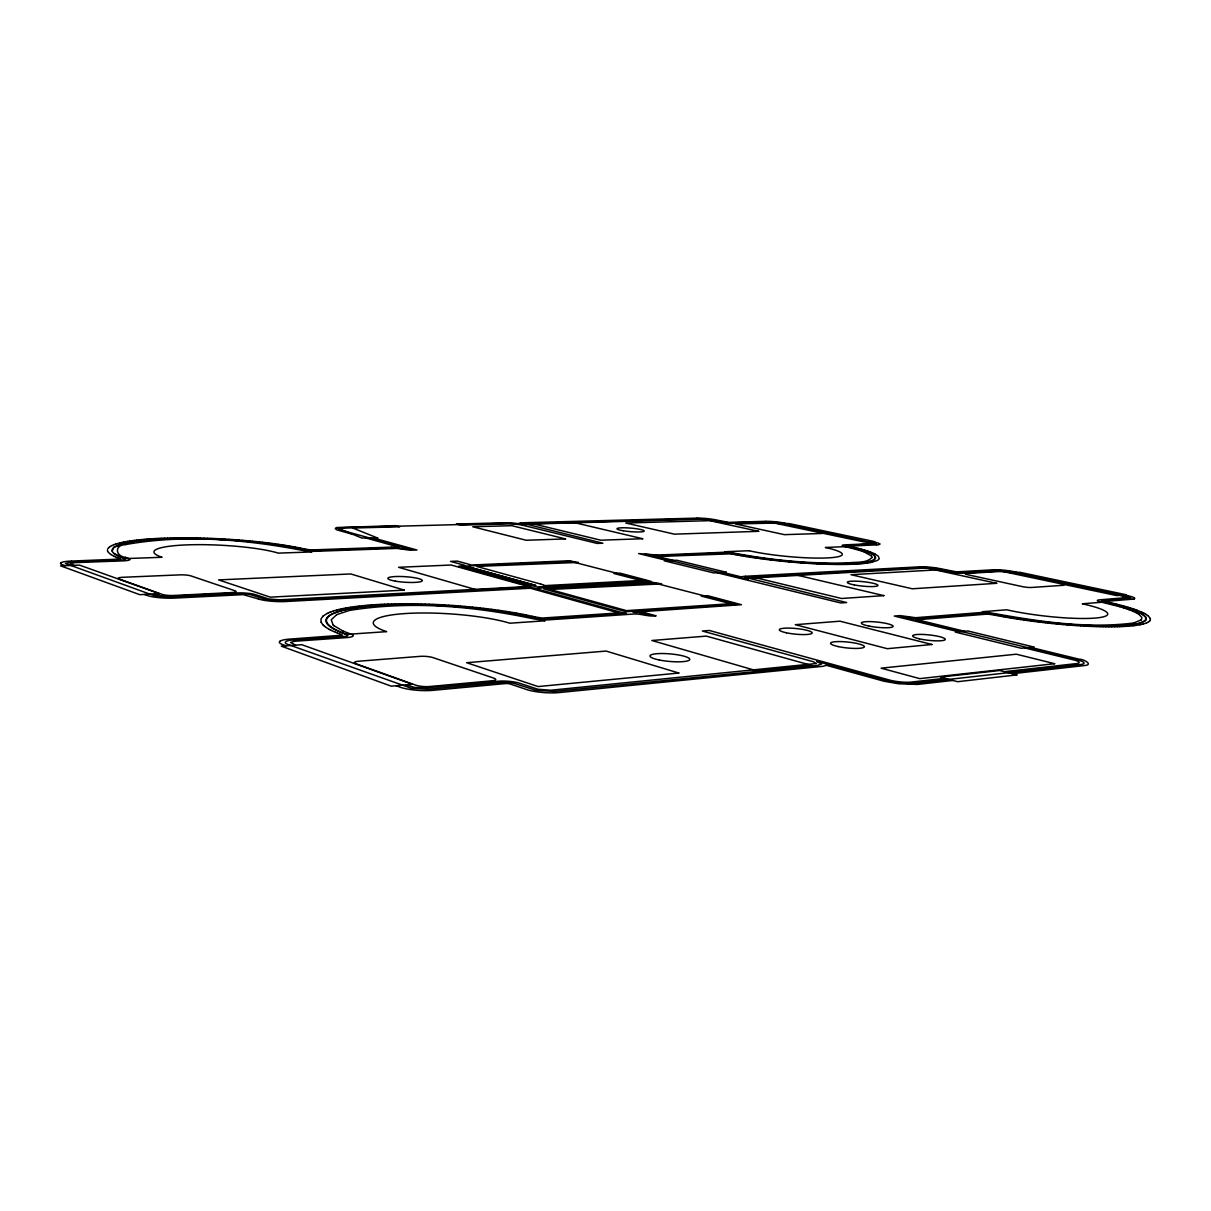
<?xml version="1.0" encoding="UTF-8"?>
<svg xmlns="http://www.w3.org/2000/svg" width="1211" height="1211" viewBox="0 0 1211 1211"><rect width="100%" height="100%" fill="white"/><g stroke="black" fill="none" stroke-linecap="round" stroke-linejoin="round"><path stroke-width="1.5" d="M1150.344 619.971L1150.329 618.488M879.231 558.649L878.308 556.197L874.917 553.972M872.011 557.529C866.183 563.705 855.42 561.677 847.609 562.979M1150.329 620.002L1149.784 620.91M107.582 549.204L108.702 547.614M1134.646 598.416L1134.586 598.522A10.596 1.423 6.7 0 1 1134.298 598.718L1134.51 598.612M1126.714 597.523L1119.706 595.343M60.58 563.176L60.989 562.737A12.943 2.013 2.3 0 0 60.55 563.312L60.565 563.478M1145.561 620.35L1145.591 616.989L1141.428 613.689L1118.54 605.485L1104.175 602.064L1082.286 603.789A62.518 9.052 6.5 0 1 1094.911 618.094A62.518 9.052 6.5 0 1 1006.735 609.784L982.393 611.722A100.801 14.593 6.5 0 0 1125.579 625.345L1138.93 623.423L1145.545 620.365M1141.352 619.79L1141.912 617.534L1139.188 614.492M879.61 544.254L879.686 544.178A9.264 1.15 5.7 0 1 879.368 544.36L879.019 544.541A9.264 1.166 5.7 0 1 878.444 544.662M322.898 616.232L320.945 619.109L321.142 622.227M1149.754 620.955L1148.089 622.227M1141.337 619.79L1133.723 622.999M878.732 559.421L877.899 560.118M113.804 547.402L112.123 551.096M108.733 547.584L110.05 546.585M322.959 616.187L326.985 613.538M113.834 547.387C139.023 536.458 167.981 539.531 194.85 538.577C231.452 539.425 268.252 541.892 304.067 549.839A7.099 1.044 3.5 0 0 313.346 550.611L394.907 547.75L410.907 549.385L341.729 530.297A15.728 2.165 3.7 0 1 346.255 527.572L505.381 523.334A14.608 1.922 4.4 0 1 525.725 525.196L523.046 524L699.746 518.611L729.567 522.864L771.664 521.896L781.67 523.107L876.249 543.663L847.231 545.434C841.07 546.312 865.744 549.991 867.288 551.959C879.761 554.971 875.523 562.57 864.397 562.419C820.619 566.279 776.402 561.177 733.276 553.609A6.267 0.863 5.2 0 0 725.011 552.912L659.798 555.698L644.54 554.184L748.322 579.494L744.856 577.738L923.145 567.414L934.604 568.231L951.15 571.698A6.282 0.848 6.1 0 0 959.975 572.5L997.001 570.366L1008.052 571.183L1125.776 595.979L1130.711 597.871L1102.676 600.58A6.751 0.939 6.7 0 0 1104.175 602.064A100.801 14.593 6.5 0 1 1125.579 625.345C1081.272 627.601 1036.828 622.287 993.323 614.098A7.19 1.09 6.4 0 0 984.013 613.326L918.634 618.549L900.954 616.732L1076.216 659.495A19.527 3.285 6.9 0 1 1080.242 664.597L915.44 683.155A21.026 3.951 6.3 0 1 885.725 680.37L816.759 661.342L821.527 664.067L817.258 665.475L554.214 691.451L535.973 690.3L515.023 683.67A9.612 1.998 4 0 0 501.611 682.399L428.527 689.18L411.316 688.272L287.431 644.267C281.028 641.936 290.216 639.62 292.835 640.119L343.879 636.577A8.931 1.68 3.2 0 0 346.437 634.397A123.25 22.494 3.8 0 1 376.56 605.651A123.25 22.494 3.8 0 1 545.117 620.789L509.846 623.211A76.414 13.942 3.8 0 0 404.55 613.599A76.414 13.942 3.8 0 0 386.657 631.642L346.437 634.397C289.596 612.872 370.188 604.425 387.036 605.076C436.565 603.593 486.504 607.059 534.899 618.049A8.053 1.408 4.3 0 0 545.555 618.927L626.299 613.402A9.31 1.574 4.8 0 1 621.727 612.539L531.054 587.274L281.724 600.701L266.42 599.642L251.161 594.858A8.295 1.408 2.9 0 0 239.839 593.799L171.008 597.25L155.689 596.221L65.409 563.493L72.145 561.904L121.1 560.103A7.841 1.211 2.6 0 0 124.461 558.619A108.354 16.454 3 0 1 166.285 538.834A108.354 16.454 3 0 1 311.938 551.928L278.348 553.124A67.195 10.203 3 0 0 187.508 544.859A67.195 10.203 3 0 0 162.077 557.287L124.461 558.619L113.804 553.382M1126.578 597.613L1099.437 599.869A10.793 1.483 6.7 0 0 1101.662 602.215L1119.691 606.681M280.104 641.134L280.422 640.937A14.744 2.831 2.9 0 1 280.755 640.77L281.194 640.589A14.744 2.831 2.9 0 1 281.603 640.437L282.148 640.256A14.729 2.831 2.9 0 1 282.647 640.119L283.283 639.968A14.729 2.816 2.9 0 1 283.874 639.847L284.6 639.696A14.729 2.816 2.9 0 1 285.251 639.59L286.068 639.469A14.714 2.816 2.9 0 1 286.795 639.378L287.688 639.272A14.714 2.816 3 0 1 288.475 639.196L289.535 639.12A14.714 2.816 3 0 1 289.944 639.09L342.531 635.169L339.716 633.913M110.11 546.539L111.866 545.586M336.719 614.613L331.254 619.79L333.086 624.891M872.601 543.557L867.56 541.877M1148.043 622.257L1146.393 623.029M61.201 562.615L61.489 562.464A12.927 2.013 2.3 0 1 61.776 562.358L62.17 562.222A12.927 2.013 2.3 0 1 62.533 562.116L63.002 561.98A12.912 2.013 2.3 0 1 63.441 561.889L64.016 561.768A12.912 2.013 2.3 0 1 64.516 561.692L65.167 561.586A12.912 2.013 2.3 0 1 65.742 561.51L66.454 561.42A12.897 2.013 2.3 0 1 67.105 561.359L67.877 561.283A12.897 2.013 2.3 0 1 68.573 561.223L69.421 561.177A12.897 2.013 2.3 0 1 70.162 561.132L71.146 561.087M877.279 560.481L871.784 562.252M336.734 614.598L349.555 610.42M327.091 613.493L328.332 612.902M111.942 545.555L114.152 544.632M328.438 612.857L329.801 612.297M520.049 523.273L519.58 523.515A9.643 1.256 4.4 0 1 520.049 523.319M1134.207 598.779L1133.98 598.87A10.596 1.438 6.7 0 1 1133.36 599.021L1133.768 598.93M329.907 612.251L331.39 611.691M1146.317 623.059L1142.987 624.104M114.243 544.602L115.454 544.178M331.511 611.646L333.086 611.116M872.404 543.618L844.551 544.889A9.431 1.196 5.6 0 0 845.006 546.6L845.142 546.63M125.172 544.632C114.137 545.177 115.469 556.303 125.535 557.363M115.56 544.148L116.861 543.739M336.719 527.754L335.235 528.632L336.719 529.828L352.961 534.399M333.222 611.071L334.917 610.556M125.187 544.632C183.239 534.187 243.623 539.243 301.297 550.172A11.368 1.68 3.5 0 0 315.466 551.293L396.814 548.416L410.241 550.248L416.962 550.006L373.457 538.032M116.983 543.709L120.01 542.906M335.053 610.526L336.84 610.026M520.261 523.213L520.533 523.137A9.627 1.256 4.4 0 1 521.245 523.001M336.991 609.981L338.883 609.496M1142.881 624.134L1140.157 624.74M120.131 542.876L121.736 542.498M339.05 609.466L341.048 609.012M337.339 527.618L395.255 525.635L399.6 526.785L352.825 528.041M349.585 610.405C410.06 600.717 472.502 606.015 532.174 618.564A12.897 2.255 4.3 0 0 548.401 619.835L632.324 614.113C640.422 613.22 648.203 616.989 656.165 615.839L645.872 613.008A4.647 0.787 4.9 0 0 639.347 612.403L636.562 612.478A12.458 2.119 4.8 0 0 635.745 612.433L634.776 612.372A12.458 2.119 4.8 0 0 633.958 612.342L633.005 612.312L741.435 604.698L707.542 595.676L701.214 596.069L730.808 603.714L626.511 610.647L549.991 589.469L661.706 583.869L651.382 582.097L537.79 587.835M121.872 542.467L123.567 542.119M341.199 608.966L343.303 608.527M1133.708 622.999C1087.433 628.797 1040.476 621.697 994.867 613.644A11.52 1.756 6.4 0 0 980.819 612.539L915.698 617.716L900.091 615.597L894.263 616.051L958.703 631.794M870.527 562.51L871.693 562.267M343.47 608.497L345.665 608.073M123.704 542.089L125.49 541.741M1140.051 624.755L1135.101 625.527M125.626 541.726L127.503 541.393M345.846 608.043L348.132 607.634M870.437 562.525L867.727 562.964M127.655 541.362L129.607 541.06M348.314 607.604L350.69 607.226M1133.178 599.067L1132.8 599.127A10.596 1.438 6.7 0 1 1132.436 599.173L1131.952 599.218M129.759 541.029L134.088 540.424M350.887 607.195L353.34 606.832M878.263 544.693L877.93 544.738A9.279 1.166 5.7 0 1 877.597 544.783L877.188 544.814A9.279 1.166 5.7 0 1 876.825 544.844L876.31 544.874M866.183 563.176L867.621 562.979M521.457 522.97L521.865 522.91A9.627 1.256 4.4 0 1 522.229 522.864L522.698 522.819A9.627 1.256 4.5 0 1 523.122 522.789L523.652 522.758A9.627 1.256 4.5 0 1 524.121 522.743L524.741 522.713M353.536 606.802L356.095 606.469M134.27 540.409L136.465 540.136M356.291 606.439L358.925 606.121M864.563 563.372L866.077 563.191M1133.208 625.754L1134.964 625.542M952.906 680.446L917.438 684.427L898.441 683.746L884.015 681.233L826.099 665.233A13.669 2.543 5.8 0 1 825.811 665.414L825.463 665.581A13.684 2.543 5.8 0 1 825.13 665.702L824.691 665.853A13.684 2.543 5.8 0 1 824.282 665.959L823.752 666.095A13.684 2.543 5.8 0 1 823.253 666.186L822.632 666.292A13.684 2.543 5.8 0 1 822.057 666.383L821.27 666.474A13.699 2.543 5.8 0 1 820.967 666.504L559.134 692.571A15.395 3.224 4.3 0 1 558.71 692.601L557.62 692.692A15.395 3.224 4.3 0 1 556.757 692.753L555.698 692.813A15.395 3.224 4.3 0 1 554.774 692.843L553.654 692.874A15.41 3.224 4.3 0 1 552.685 692.889L551.52 692.889A15.41 3.224 4.3 0 1 550.521 692.874L549.325 692.859A15.41 3.224 4.3 0 1 548.295 692.828L547.069 692.768A15.41 3.224 4.3 0 1 546.025 692.722L544.799 692.631A15.41 3.224 4.3 0 1 543.754 692.556L542.513 692.465A15.41 3.224 4.3 0 1 541.484 692.359L540.257 692.238A15.41 3.224 4.3 0 1 539.243 692.117L538.047 691.965A15.41 3.224 4.3 0 1 537.048 691.829L535.898 691.648A15.41 3.224 4.2 0 1 534.929 691.496L533.824 691.299A15.41 3.224 4.2 0 1 532.916 691.133L531.871 690.921A15.41 3.224 4.2 0 1 531.008 690.739L530.04 690.512A15.395 3.224 4.2 0 1 529.237 690.3L528.344 690.058A15.395 3.224 4.2 0 1 527.618 689.861L526.724 689.574A15.395 3.224 4.2 0 1 526.407 689.468L510.24 684.018A3.845 0.802 4 0 0 505.426 683.564L433.341 690.3A15.788 3.33 3.5 0 1 432.902 690.346L431.737 690.437A15.788 3.33 3.5 0 1 430.813 690.497L429.693 690.542A15.788 3.33 3.5 0 1 428.709 690.588L427.528 690.618A15.788 3.345 3.5 0 1 426.514 690.633L425.303 690.633A15.804 3.345 3.5 0 1 424.259 690.618L423.002 690.588A15.804 3.345 3.5 0 1 421.943 690.558L420.686 690.512A15.804 3.345 3.5 0 1 419.611 690.452L418.34 690.376A15.804 3.345 3.5 0 1 417.265 690.3L416.009 690.194A15.804 3.345 3.5 0 1 414.949 690.088L413.723 689.952A15.804 3.345 3.5 0 1 412.679 689.831L411.483 689.68A15.804 3.345 3.5 0 1 410.484 689.543L409.318 689.362A15.804 3.345 3.5 0 1 408.364 689.21L407.259 689.014A15.804 3.33 3.5 0 1 406.366 688.832L405.322 688.62A15.804 3.33 3.5 0 1 404.489 688.438L403.535 688.196A15.804 3.33 3.5 0 1 402.763 687.999L401.885 687.757A15.788 3.33 3.5 0 1 401.189 687.545L400.341 687.258A15.804 3.33 3.5 0 1 400.039 687.152L396.148 685.744M1012.275 673.725L1084.178 665.566C1094.229 664.975 1083.527 658.951 1079.092 659.178L1030.485 647.34M944.974 678.327L910.4 682.171A15.758 2.967 6.3 0 1 890.433 680.294L709.328 630.477L702.35 631.022L813.202 661.675L816.426 663.522L550.763 690.225L537.941 689.256L519.368 683.186A15.38 3.194 4 0 0 498.357 681.203L424.425 687.969L414.117 687.318L405.882 684.866M1004.373 671.681L1077.124 663.522A14.638 2.467 6.9 0 0 1074.429 660.086L1024.703 647.915M136.646 540.121L138.917 539.864M359.137 606.105L361.847 605.803M862.837 563.554L864.442 563.387M1133.057 625.769L1129.106 626.148M139.098 539.849L141.445 539.606M362.059 605.772L364.844 605.5M141.626 539.591L144.048 539.364M861.036 563.72L862.716 563.569M365.071 605.485L367.917 605.228M144.245 539.349L146.728 539.137M923.07 619.29L987.525 614.083L994.125 615.021M859.159 563.872L860.915 563.72M368.144 605.212L371.081 604.97M1131.755 599.233L1105.446 601.398L1109.094 602.427M146.925 539.122L149.483 538.94M1126.911 626.299L1128.955 626.148M371.308 604.955L374.305 604.743M538.093 587.804L651.064 581.356L620.259 573.197L613.977 573.514L640.922 580.478L544.284 585.655M745.431 576.269L744.795 576.315A10.823 1.605 5.3 0 0 744.326 576.345L743.811 576.406A10.823 1.605 5.3 0 0 743.403 576.451L742.948 576.527A10.823 1.605 5.3 0 0 742.6 576.587L742.222 576.663A10.838 1.605 5.3 0 0 741.934 576.739L741.632 576.83A10.838 1.605 5.3 0 0 741.42 576.92L722.891 572.44M149.68 538.925L152.298 538.744M857.191 563.993L859.008 563.872M922.797 619.305L922.101 619.351A11.777 1.862 6.1 0 1 921.526 619.381L920.814 619.411A11.777 1.862 6.1 0 1 920.178 619.411L919.406 619.426A11.777 1.862 6.1 0 1 918.74 619.426L917.923 619.411A11.777 1.862 6.1 0 1 917.211 619.396L916.349 619.366A11.777 1.862 6.1 0 1 915.607 619.336L964.501 631.279M374.532 604.728L377.59 604.546M1009.777 572.864L1019.738 572.273L1126.518 594.828L1116.663 595.57L1006.977 572.379A6.237 0.817 6.2 0 0 998.273 571.577L966.802 573.439A6.327 0.848 6.1 0 0 967.634 574.725L1022.447 586.639A6.509 0.893 6.4 0 0 1031.545 587.471L1062.849 585.337A6.418 0.863 6.4 0 0 1061.593 583.99M1126.745 626.314L1122.234 626.556M152.51 538.728L155.175 538.577M993.232 569.791L956.539 571.88L940.75 568.761M855.133 564.114L857.04 564.008M745.688 576.254L919.618 566.824M285.902 601.519L530.327 588.228L618.73 612.917L542.271 618.049L535.368 616.989M377.832 604.531L380.95 604.365M155.386 538.562L158.126 538.426M852.998 564.205L854.981 564.114M158.338 538.411L161.124 538.289M381.193 604.35L384.371 604.213M663.461 556.303L731.02 553.821M285.508 601.534L284.494 601.579A13.26 2.271 3.1 0 1 283.692 601.61L282.708 601.625A13.276 2.286 3.1 0 1 281.875 601.64L280.861 601.64A13.276 2.286 3.1 0 1 279.983 601.625L278.939 601.61A13.276 2.286 3.1 0 1 278.061 601.595L277.001 601.564A13.276 2.286 3.1 0 1 276.093 601.519L275.033 601.473A13.276 2.286 3.1 0 1 274.14 601.413L273.08 601.337A13.276 2.286 3 0 1 272.187 601.277L271.143 601.186A13.276 2.286 3 0 1 270.265 601.11L269.236 601.004A13.276 2.286 3 0 1 268.388 600.898L267.404 600.792A13.276 2.286 3 0 1 266.587 600.671L265.648 600.55A13.276 2.286 3 0 1 264.876 600.429L263.983 600.278A13.276 2.271 3 0 1 263.256 600.141L262.439 599.99A13.276 2.271 3 0 1 261.773 599.854L261.016 599.687A13.276 2.271 3 0 1 260.41 599.536L259.729 599.369A13.276 2.271 3 0 1 259.199 599.218L258.548 599.006M876.113 544.874L849.214 546.085L853.997 547.342M993.444 569.775L994.019 569.745A9.93 1.302 6.2 0 1 994.488 569.73L995.064 569.73A9.93 1.302 6.2 0 1 995.578 569.73L996.199 569.73A9.93 1.302 6.2 0 1 996.744 569.745L997.41 569.76A9.93 1.302 6.2 0 1 998 569.775L998.697 569.806A9.93 1.302 6.2 0 1 999.317 569.836L1000.044 569.881A9.93 1.302 6.2 0 1 1000.68 569.912L1001.436 569.972A9.93 1.302 6.2 0 1 1002.087 570.018L1002.859 570.093A9.93 1.302 6.2 0 1 1003.51 570.154L1004.297 570.23A9.93 1.302 6.2 0 1 1004.963 570.29L1005.751 570.381A9.93 1.302 6.2 0 1 1006.402 570.457L1007.189 570.563A9.93 1.302 6.2 0 1 1007.84 570.638L1008.596 570.744A9.945 1.302 6.2 0 1 1009.247 570.85L1009.989 570.956A9.945 1.302 6.2 0 1 1010.61 571.047L1011.321 571.168A9.945 1.302 6.2 0 1 1011.912 571.274L1012.593 571.395A9.945 1.302 6.2 0 1 1013.153 571.516L1013.849 571.653M919.845 566.809L920.451 566.793A10.006 1.347 5.9 0 1 920.935 566.778L921.526 566.763A10.006 1.347 5.9 0 1 922.055 566.763L922.706 566.778A10.006 1.347 5.9 0 1 923.266 566.778L923.963 566.793A10.006 1.332 6 0 1 924.553 566.824L925.28 566.854A10.006 1.332 6 0 1 925.9 566.884L926.657 566.93A10.006 1.332 6 0 1 927.293 566.96L928.065 567.02A10.006 1.332 6 0 1 928.731 567.066L929.503 567.142A10.006 1.332 6 0 1 930.169 567.202L930.971 567.278A10.006 1.332 6 0 1 931.637 567.353L932.425 567.444A10.006 1.332 6 0 1 933.091 567.52L933.863 567.611A10.006 1.332 6 0 1 934.514 567.702L935.286 567.808A10.006 1.332 6 0 1 935.921 567.898L936.663 568.02A10.021 1.332 6 0 1 937.269 568.11L937.98 568.231A10.021 1.347 6 0 1 938.57 568.337L939.236 568.459A10.021 1.347 6 0 1 939.797 568.564L940.478 568.716M161.335 538.274L164.181 538.168M384.629 604.198L387.853 604.077M1119.766 626.662L1122.052 626.571M847.579 562.979C809.871 563.872 772.103 560.224 735.047 553.306A10.051 1.378 5.2 0 0 722.558 552.307L657.603 555.077L638.621 553.563L667.7 560.678M852.847 564.22L848.517 564.356M391.335 547.145L310.833 549.945L305.081 549.098M71.525 561.071L120.616 559.058L118.633 558.195M164.393 538.168L167.285 538.078M663.189 556.303L662.493 556.333A10.293 1.453 4.9 0 1 661.933 556.349L661.251 556.349A10.293 1.453 4.9 0 1 660.646 556.349L659.919 556.349A10.293 1.453 4.9 0 1 659.299 556.333L658.542 556.318A10.293 1.453 4.9 0 1 657.876 556.288L657.089 556.258A10.293 1.453 4.9 0 1 656.423 556.227L673.483 560.405M778.945 523.833L788.982 523.53L874.493 541.589L864.457 541.998L774.313 523.061L735.561 523.985L784.395 534.656L822.163 533.461L820.422 532.734M388.11 604.062L391.38 603.971M765.322 521.32L728.553 522.38L715.656 519.852M1117.193 626.738L1119.57 626.662M524.999 522.698L696.794 518.126M167.512 538.062L170.433 537.987M391.653 547.13L392.455 547.115A10.975 1.605 3.8 0 1 393.106 547.1L393.893 547.1A10.975 1.605 3.8 0 1 394.559 547.1L395.376 547.1A10.975 1.605 3.9 0 1 396.073 547.115L396.92 547.145A10.975 1.605 3.9 0 1 397.632 547.16L398.495 547.205A10.975 1.605 3.9 0 1 399.221 547.236L365.904 537.987M391.653 603.956L394.968 603.88M170.675 537.987L173.642 537.926M846.171 564.417L848.351 564.371M1114.544 626.783L1117.011 626.738M765.534 521.32L766.094 521.305A8.81 1.06 5.3 0 1 766.563 521.305L767.123 521.305A8.81 1.06 5.3 0 1 767.607 521.305L768.213 521.32A8.81 1.06 5.3 0 1 768.728 521.335L769.363 521.366A8.81 1.06 5.3 0 1 769.908 521.381L770.559 521.411A8.81 1.06 5.3 0 1 771.119 521.441L771.801 521.487A8.81 1.06 5.3 0 1 772.376 521.532L773.072 521.578A8.81 1.06 5.3 0 1 773.647 521.623L774.344 521.684A8.81 1.06 5.3 0 1 774.934 521.729L775.63 521.805A8.81 1.06 5.3 0 1 776.221 521.865L776.917 521.941A8.81 1.06 5.3 0 1 777.492 522.002L778.173 522.092A8.81 1.06 5.3 0 1 778.734 522.168L779.384 522.244A8.81 1.06 5.3 0 1 779.929 522.335L780.565 522.425A8.81 1.06 5.3 0 1 781.095 522.501L781.685 522.607A8.81 1.06 5.3 0 1 782.185 522.683L782.745 522.789A8.81 1.06 5.3 0 1 783.199 522.88L783.774 522.985M395.24 603.88L398.601 603.82M697.021 518.126L697.612 518.111A8.901 1.09 5.1 0 1 698.081 518.111L698.671 518.111A8.901 1.09 5.1 0 1 699.171 518.111L699.791 518.126A8.901 1.09 5.1 0 1 700.321 518.141L700.972 518.172A8.901 1.09 5.1 0 1 701.532 518.187L702.198 518.217A8.901 1.09 5.1 0 1 702.774 518.247L703.455 518.293A8.901 1.09 5.1 0 1 704.045 518.338L704.741 518.384A8.901 1.09 5.1 0 1 705.347 518.429L706.043 518.49A8.901 1.09 5.1 0 1 706.649 518.55L707.345 518.611A8.901 1.09 5.1 0 1 707.935 518.671L708.632 518.762A8.901 1.09 5.1 0 1 709.207 518.823L709.888 518.898A8.901 1.09 5.1 0 1 710.448 518.974L711.114 519.065A8.901 1.09 5.1 0 1 711.644 519.141L712.28 519.231A8.901 1.09 5.1 0 1 712.795 519.322L713.385 519.413A8.901 1.09 5.1 0 1 713.885 519.504L714.429 519.61A8.901 1.09 5.1 0 1 714.884 519.701L715.444 519.807M173.869 537.926L176.882 537.881M843.749 564.447L845.989 564.417M398.873 603.82L402.279 603.789M1111.819 626.814L1114.347 626.783M177.124 537.881L180.167 537.851M841.251 564.462L843.567 564.447M180.409 537.851L183.482 537.835M402.552 603.789L406.003 603.774M1109.004 626.829L1111.607 626.814M838.708 564.462L841.07 564.462M183.724 537.835L186.827 537.851M406.275 603.774L409.757 603.789M1106.112 626.814L1108.792 626.829M187.084 537.851L190.218 537.881M836.09 564.432L838.512 564.462M410.045 603.789L413.556 603.82M190.46 537.881L193.624 537.911M833.425 564.402L835.908 564.432M1103.16 626.768L1105.9 626.814M413.829 603.82L417.386 603.88M193.866 537.926L197.045 537.972M830.701 564.341L833.229 564.402M1100.133 626.708L1102.949 626.768M417.659 603.88L421.231 603.956M197.302 537.987L200.496 538.047M827.93 564.281L830.504 564.341M1097.045 626.632L1099.906 626.708M200.754 538.062L203.963 538.153M421.504 603.971L425.106 604.062M825.115 564.19L827.734 564.265M204.22 538.153L207.444 538.259M425.379 604.077L428.997 604.198M1093.881 626.526L1096.818 626.632M207.702 538.274L210.941 538.395M822.239 564.084L824.903 564.19M1090.672 626.405L1093.654 626.511M429.284 604.213L432.902 604.35M211.198 538.395L214.438 538.532M819.332 563.963L822.027 564.084M433.19 604.365L436.838 604.531M816.396 563.826L819.12 563.948M214.695 538.547L217.935 538.698M1087.417 626.254L1090.445 626.39M813.414 563.675L816.169 563.811M218.192 538.713L221.431 538.88M1084.087 626.072L1087.175 626.238M437.11 604.546L440.759 604.728M810.401 563.493L813.187 563.66M221.689 538.895L224.928 539.077M441.046 604.743L444.709 604.94M1080.727 625.89L1083.845 626.072M807.359 563.312L810.174 563.493M225.185 539.092L228.425 539.289M444.997 604.97L448.645 605.197M1077.336 625.663L1080.484 625.875M228.682 539.304L231.906 539.516M804.301 563.115L807.132 563.297M1073.885 625.436L1077.079 625.648M448.933 605.212L452.581 605.455M232.164 539.531L235.388 539.758M801.213 562.888L804.074 563.1M452.869 605.47L456.532 605.742M235.63 539.773L238.839 540.015M1070.418 625.179L1073.642 625.421M798.125 562.661L801.001 562.873M456.804 605.772L460.452 606.06M795.022 562.404L797.898 562.631M239.097 540.045L242.276 540.288M1066.906 624.891L1070.161 625.148M791.903 562.131L794.794 562.388M242.533 540.318L245.697 540.59M1063.379 624.604L1066.649 624.876M460.74 606.075L464.373 606.378M788.77 561.859L791.676 562.116M245.939 540.606L249.088 540.893M1059.837 624.286L1063.122 624.573M464.661 606.408L468.279 606.741M785.651 561.571L788.543 561.843M249.33 540.908L252.448 541.211M1056.264 623.937L1059.58 624.255M468.566 606.756L472.169 607.105M782.533 561.253L785.424 561.541M252.705 541.226L255.793 541.544M1052.692 623.574L1056.007 623.907M472.441 607.135L476.029 607.498M779.43 560.935L782.306 561.238M1049.104 623.211L1052.435 623.559M256.036 541.559L259.093 541.892M776.327 560.602L779.203 560.905M476.301 607.528L479.859 607.922M1045.517 622.802L1048.847 623.181M259.321 541.923L262.348 542.256M519.489 523.621L504.79 522.758L456.38 524.03L460.77 525.135L508.484 523.863A10.944 1.438 4.4 0 1 522.168 525.12L597.159 543.436L602.896 543.224L526.694 524.227L701.835 519.11L721.226 522.259A8.931 1.09 5.2 0 0 733.594 523.379L770.968 522.304L782.049 523.742M773.239 560.254L776.1 560.572M480.146 607.952L483.673 608.346M1041.929 622.393L1045.26 622.772M770.166 559.891L773.012 560.224M262.59 542.271L265.572 542.619M1038.357 621.97L1041.672 622.363M483.946 608.376L487.458 608.8M767.123 559.527L769.939 559.86M265.814 542.649L268.751 543.012M1034.784 621.515L1038.099 621.939M764.096 559.134L766.896 559.497M268.978 543.043L271.885 543.406M487.73 608.83L491.197 609.269M1031.242 621.046L1034.527 621.485M761.098 558.74L763.884 559.104M491.469 609.315L494.905 609.769M272.112 543.436L274.973 543.83M1027.7 620.577L1030.985 621.016M758.147 558.332L760.886 558.71M495.163 609.799L498.569 610.268M1024.188 620.077L1027.443 620.532M275.2 543.86L278.015 544.254M755.225 557.923L757.935 558.301M1020.706 619.563L1023.931 620.047M278.227 544.284L280.982 544.693M498.826 610.314L502.187 610.798M752.334 557.499L755.013 557.893M1017.255 619.048L1020.464 619.532M749.503 557.06L752.137 557.469M281.209 544.723L283.919 545.132M502.444 610.844L505.744 611.343M746.703 556.621L749.291 557.03M1013.849 618.518L1017.013 619.003M506.001 611.388L509.271 611.903M284.116 545.162L286.78 545.586M1010.474 617.958L1013.592 618.473M743.963 556.182L746.506 556.591M509.513 611.949L512.722 612.478M1007.143 617.398L1010.231 617.928M286.977 545.631L289.58 546.055M741.268 555.728L743.766 556.152M1003.858 616.838L1006.901 617.368M289.777 546.1L292.305 546.539M512.98 612.524L516.128 613.069M738.634 555.259L741.071 555.682M1000.634 616.248L1003.631 616.793M736.061 554.789L738.453 555.228M516.37 613.114L519.474 613.689M292.502 546.57L294.969 547.024M997.455 615.657L1000.407 616.202M733.548 554.32L735.879 554.759M519.716 613.735L522.743 614.31M994.352 615.067L997.228 615.612M295.166 547.069L297.573 547.523M731.096 553.836L733.366 554.275M522.985 614.355L525.952 614.946M297.755 547.554L300.086 548.023M526.195 614.991L529.101 615.597M783.986 523.031L786.666 523.606M872.192 541.68L875.114 542.301M1014.122 571.698L1017.452 572.409M1124.247 594.995L1127.925 595.767M300.267 548.068L302.538 548.538M1012.865 572.682L1000.119 570.986L962.745 573.136A10.051 1.347 6.1 0 1 948.864 571.864L925.87 568.035L748.852 578.237L846.625 602.563L840.797 602.972L717.079 572.742M529.328 615.642L532.159 616.263M845.157 546.63L848.926 547.493M1128.198 595.842L1128.924 595.994A10.566 1.423 6.7 0 1 1129.454 596.115L1130.06 596.266A10.566 1.423 6.7 0 1 1130.544 596.387L1131.104 596.539A10.566 1.423 6.7 0 1 1131.528 596.675L1132.013 596.811A10.566 1.423 6.7 0 1 1132.391 596.947L1132.815 597.084A10.581 1.423 6.7 0 1 1133.133 597.22L1133.466 597.356A10.581 1.423 6.7 0 1 1133.723 597.477L1133.996 597.613A10.581 1.423 6.7 0 1 1134.45 598.022L1134.177 597.734M302.72 548.583L304.9 549.067M875.341 542.346L875.901 542.483A9.249 1.15 5.7 0 1 876.325 542.573L876.779 542.695A9.249 1.15 5.7 0 1 877.158 542.8L877.566 542.906A9.249 1.15 5.7 0 1 877.884 543.012L878.232 543.118A9.249 1.15 5.7 0 1 878.823 543.361M1109.291 602.472L1111.698 603.017M532.386 616.308L535.141 616.944M1111.895 603.063L1114.241 603.623M854.149 547.372L857.872 548.28M848.956 547.493L861.596 550.975M1114.423 603.668L1116.709 604.213M1116.89 604.259L1119.115 604.819M858.009 548.311L861.49 549.219M1119.297 604.864L1121.447 605.424M1121.628 605.47L1123.717 606.045M540.59 584.035L476.559 566.4L578.434 562.434L568.776 560.784L471.503 565.007L457.319 561.117L450.553 561.389L464.706 565.31L458.454 566.309L530.615 586.381L279.665 599.823L268.721 598.976L255.279 594.601A13.276 2.255 2.9 0 0 237.538 592.936L168.329 596.372L159.519 595.782L153.403 594.011M1123.884 606.09L1125.897 606.65M861.611 549.264L864.805 550.172M1126.063 606.696L1128.016 607.271M1119.721 606.681L1123.475 607.816M540.833 584.096L541.438 584.277A11.762 1.877 4.4 0 1 541.862 584.413L542.331 584.58A11.762 1.877 4.4 0 1 542.695 584.716L543.088 584.883A11.762 1.877 4.4 0 1 543.376 585.019L543.678 585.185A11.762 1.877 4.4 0 1 544.133 585.519L543.906 585.322M1128.152 607.316L1130.03 607.877M864.911 550.203L867.803 551.126M1130.181 607.922L1131.982 608.497M1123.505 607.816L1128.576 609.511M1132.118 608.543L1133.844 609.118M258.306 598.93L243.244 594.631L175.126 598.067A13.654 2.331 2.5 0 1 174.702 598.098L173.627 598.128A13.639 2.331 2.5 0 1 172.779 598.158L171.75 598.173A13.654 2.331 2.5 0 1 170.872 598.189L169.812 598.189A13.654 2.331 2.5 0 1 168.904 598.189L167.829 598.173A13.654 2.331 2.5 0 1 166.906 598.143L165.816 598.113A13.654 2.331 2.5 0 1 164.893 598.067L163.788 598.022A13.654 2.331 2.5 0 1 162.864 597.962L161.79 597.886A13.654 2.331 2.5 0 1 160.881 597.825L159.807 597.734A13.654 2.331 2.5 0 1 158.929 597.644L157.884 597.538A13.669 2.331 2.5 0 1 157.036 597.447L156.037 597.326A13.669 2.331 2.5 0 1 155.22 597.22L154.281 597.084A13.669 2.331 2.5 0 1 153.509 596.962L152.631 596.811A13.654 2.331 2.5 0 1 151.905 596.675L151.103 596.523A13.654 2.331 2.5 0 1 150.436 596.372L149.71 596.206A13.654 2.331 2.5 0 1 149.12 596.054L148.469 595.888A13.654 2.331 2.5 0 1 147.954 595.736L147.333 595.524A13.654 2.331 2.5 0 1 147.106 595.449L144.351 594.45M867.909 551.156L870.497 552.065M861.611 550.975L864.048 551.838M1133.965 609.163L1135.6 609.723M73.75 565.34L70.268 563.69L74.931 562.631L123.477 560.844A12.549 1.938 2.6 0 0 128.714 558.513L125.566 557.363M295.529 645.145L290.534 642.451L294.833 641.24L347.027 637.576A14.29 2.679 3.2 0 0 351.023 634.14L342.97 631.037M62.518 564.78L64.97 565.673M286.053 645.826L282.693 644.6A14.789 2.846 2.9 0 1 282.451 644.509L281.815 644.267A14.789 2.846 2.9 0 1 281.376 644.07L280.922 643.828A14.774 2.846 2.9 0 1 280.574 643.631L280.21 643.404A14.774 2.846 2.9 0 1 279.968 643.208L279.726 642.965A14.774 2.831 2.9 0 1 279.559 642.769L279.438 642.541A14.759 2.831 2.9 0 1 279.378 642.345L279.363 642.118A14.759 2.831 2.9 0 1 279.408 641.921L279.514 641.709A14.759 2.831 2.9 0 1 279.968 641.27M1135.736 609.769L1137.296 610.344M1128.607 609.527L1132.936 611.207M337.491 633.081L339.549 633.853M117.043 557.575L118.511 558.15M1137.401 610.389L1141.776 612.176M870.588 552.095L873.888 553.472M864.064 551.853L871.481 556.016M335.402 632.233L337.339 633.02M62.336 564.72L61.897 564.538A12.943 2.028 2.3 0 1 61.594 564.387L61.292 564.22A12.943 2.028 2.3 0 1 60.762 563.675L60.611 563.615M115.56 556.969L116.922 557.529M335.265 632.172L331.647 630.568M1132.951 611.207L1137.477 613.417M114.197 556.349L115.454 556.924M342.94 631.037L333.888 625.663M1141.867 612.221L1143.063 612.781M873.964 553.503L874.842 553.927M114.106 556.303L110.852 554.532M1143.154 612.827L1144.274 613.371M329.967 629.72L331.511 630.492M1144.35 613.417L1145.364 613.962M328.423 628.872L329.846 629.659M1145.439 614.007L1146.363 614.552M1137.492 613.417L1139.188 614.492M328.317 628.812L325.759 627.207M1146.439 614.598L1148.043 615.718M110.791 554.487L108.142 552.125M324.639 626.375L325.668 627.147M1148.089 615.748L1150.314 618.458M323.655 625.542L324.563 626.314M333.101 624.906L333.873 625.648M322.822 624.709L323.594 625.481M322.762 624.664L321.157 622.287M879.595 543.815L879.716 544.102A9.264 1.15 5.7 0 0 879.353 543.724M871.481 556.016L872.011 557.166M107.749 551.489L107.416 550.384M535.686 585.458L468.067 566.778L535.686 585.443M1016.922 674.905L957.568 681.702L940.357 677.1L999.771 670.5L1016.922 674.905M1054.66 663.704L919.755 678.629L881.108 668.169L1016.332 654.197L1054.66 663.704M1033.831 647.007L1021.312 648.263L955.297 632.097L967.877 630.976L1033.831 647.007M811.642 665.444L756.875 670.849L651.851 640.498L706.331 636.108L811.642 665.444M678.841 673.044L538.123 686.561L466.644 662.705L606.09 651.064L678.841 673.044M931.955 644.494L887.315 648.687L795.279 624.694L839.965 621.198L931.955 644.494M492.029 680.794L429.678 686.516A9.809 2.059 3.5 0 1 415.963 685.214L355.928 663.734A9.491 1.907 3.2 0 1 358.577 661.236L420.035 656.362A9.234 1.816 3.6 0 1 432.842 657.558L493.831 678.145A9.537 1.968 3.9 0 1 492.029 680.794M412.33 684.276L391.259 686.183L281.285 646.159L301.796 644.706L412.33 684.276M642.405 613.25C630.931 612.66 663.492 617.171 642.405 613.25M737.03 604.289L626.042 611.722L543.739 588.879L653.864 582.839L737.03 604.289M883.848 595.63L841.554 598.491L752.985 577.041L795.249 574.725L883.848 595.63M996.668 583.308L912.322 588.788L850.985 574.71L935.528 569.957L996.668 583.308M529.903 586.957L476.559 589.833L398.57 567.293L451.158 565.022L529.903 586.957M646.871 581.023L536.836 586.972L462.118 566.233L571.017 561.465L646.871 581.023M726.252 572.258L713.673 572.909L664.309 560.829L676.843 560.254L726.252 572.258M404.353 590.135L270.295 597.159L218.57 579.902L350.781 573.953L404.353 590.135M232.088 592.557L173.703 595.479A8.492 1.438 2.6 0 1 162.168 594.389L119.026 578.964A8.265 1.347 2.5 0 1 122.583 577.299L179.924 574.862A8.038 1.302 2.7 0 1 190.823 575.876L235.055 590.801A8.25 1.393 2.9 0 1 232.088 592.557M159.398 593.708L139.795 594.677L60.565 565.84L79.563 565.128L159.398 593.708M749.049 550.717L724.632 551.747A88.04 11.641 5.4 0 0 850.485 563.584A88.04 11.641 5.4 0 0 847.533 546.539L825.312 547.478A54.616 7.221 5.4 0 1 826.689 557.953A54.616 7.221 5.4 0 1 749.049 550.717M642.693 538.728L600.853 540.197L531.372 523.379L572.864 522.259L642.693 538.728M758.691 531.326L674.376 534.157L625.784 523.016L709.813 520.654L758.691 531.326M565.552 538.925L526.195 540.257L472.744 526.77L511.784 525.68L565.552 538.925M377.681 538.047L361.65 537.972L336.34 527.602L352.053 527.739L377.681 538.047M786.423 632.793A16.53 2.831 5.6 0 0 812.142 633.126A16.53 2.831 5.6 0 0 788.649 628.1A16.53 2.831 5.6 0 0 786.423 632.793M868.817 626.042A15.94 2.604 6 0 0 893.112 626.39A15.94 2.604 6 0 0 869.892 621.606A15.94 2.604 6 0 0 868.817 626.042M838.284 646.583A16.984 2.967 5.9 0 0 864.366 646.841A16.984 2.967 5.9 0 0 839.828 641.573A16.984 2.967 5.9 0 0 838.284 646.583M919.316 638.818A16.379 2.725 6.2 0 0 945.17 639.65A16.379 2.725 6.2 0 0 922.464 634.428A16.379 2.725 6.2 0 0 919.316 638.818M623.075 530.736A13.654 1.771 4.8 0 0 644.191 531.114A13.654 1.771 4.8 0 0 624.528 527.784A13.654 1.771 4.8 0 0 623.075 530.736M854.33 584.943A15.425 2.24 5.8 0 0 877.96 585.488A15.425 2.24 5.8 0 0 855.572 581.174A15.425 2.24 5.8 0 0 854.33 584.943M395.437 581.159A17.317 2.785 3.8 0 0 422.336 580.765A17.317 2.785 3.8 0 0 397.526 576.481A17.317 2.785 3.8 0 0 395.437 581.159M659.284 659.995A19.966 3.784 5 0 0 689.77 659.495A19.966 3.784 5 0 0 660.646 653.531A19.966 3.784 5 0 0 659.284 659.995"/></g></svg>
